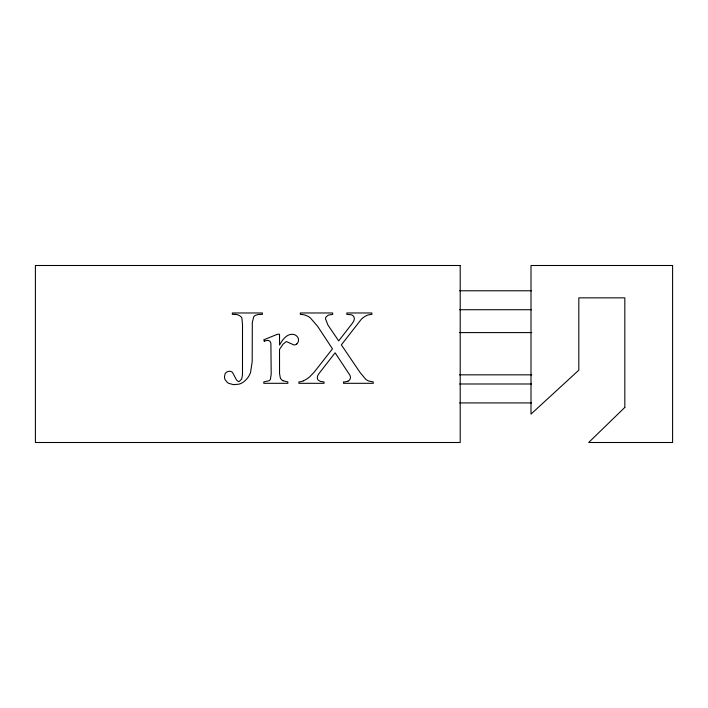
<?xml version="1.0" encoding="UTF-8"?>
<svg xmlns="http://www.w3.org/2000/svg" width="708" height="708" viewBox="0 0 708 708"><rect width="100%" height="100%" fill="white"/><g stroke="black" fill="none" stroke-linecap="round" stroke-linejoin="round"><path stroke-width="1.06" d="M296.749 343.973L296.918 343.822A5.177 5.177 0 0 0 298.502 340.052A5.16 5.16 0 0 0 297.617 337.15L297.059 336.45A7.195 7.195 0 0 0 296.625 336.008A6.425 6.425 0 0 0 293.563 334.433C286.882 333.229 282.386 339.99 279.527 345L279.527 334.256L277.456 334.256L263.792 339.813L264.27 341.203M347.947 381.267L345.23 381.833A24.276 24.276 0 0 1 343.513 381.922L343.513 383.311L373.24 383.311L373.24 381.922L369.01 381.09A11.372 11.372 0 0 1 365.585 379.125L359.93 372.293L341.353 344.849L361.354 319.228A17.744 17.744 0 0 1 361.965 318.653A19.249 19.249 0 0 1 367.054 315.326A14.673 14.673 0 0 1 371.85 314.432L371.85 312.971L346.823 312.971L346.823 314.361L351.38 314.777A3.31 3.31 0 0 1 351.717 314.892A4.292 4.292 0 0 1 353.664 316.538A3.628 3.628 0 0 1 354.283 318.45A5.637 5.637 0 0 1 353.858 320.733A5.213 5.213 0 0 1 353.655 321.184L353.053 322.211A37.71 37.71 0 0 1 352.336 323.299L338.69 340.902L327.972 325.096L325.503 318.83A3.434 3.434 0 0 1 325.981 317.096L328.22 315.149L332.654 314.361L332.654 312.971L300.316 312.971L300.316 314.361L302.794 314.591A16.399 16.399 0 0 1 308.838 316.812A13.868 13.868 0 0 1 310.334 317.883L317.485 326.158A102.793 102.793 0 0 1 319.715 329.468L332.459 348.867L314.281 372.045L309.493 377.019A26.249 26.249 0 0 1 303.413 380.807M459.66 290.776L531.434 290.776M459.66 309.723L531.434 309.723M234.888 314.361L232.33 314.361L232.33 312.971L262.411 312.971L262.411 314.361L258.287 314.458L255.314 315.405A6.053 6.053 0 0 0 253.738 316.715L252.305 322.441L252.198 361.629L250.535 372.514A19.833 19.833 0 0 1 245.676 380.116L243.623 381.913A14.169 14.169 0 0 1 238.835 384.187L233.525 384.656L228.684 383.338A8.531 8.531 0 0 1 227.188 382.276L225.144 379.683A6.593 6.593 0 0 1 224.471 377.125L225.064 373.824A3.885 3.885 0 0 1 225.728 372.886L226.153 372.514A5.46 5.46 0 0 1 229.613 371.266A4.39 4.39 0 0 1 232.516 372.426L236.41 379.807L237.897 381.276A2.142 2.142 0 0 0 239.437 381.346L241.72 379.001L242.49 374.7L242.508 324.777L241.915 318.264A3.974 3.974 0 0 0 240.87 316.618L239.64 315.68A9.399 9.399 0 0 0 234.888 314.343M459.554 332.592L531.779 332.592M459.554 374.833L531.779 374.833M459.66 383.984L531.434 383.984M459.66 402.923L531.434 402.923M282.908 380.745L287.855 381.922L287.855 383.311L263.792 383.311L263.792 381.922L269.146 380.718A4.08 4.08 0 0 0 270.438 379.223L271.191 374.178L270.89 343.61A6.806 6.806 0 0 0 270.642 342.645L270.288 341.867A2.841 2.841 0 0 0 269.739 341.168A3.133 3.133 0 0 0 267.642 340.442A9.31 9.31 0 0 0 264.288 341.238M296.749 343.973A3.876 3.876 0 0 1 293.802 344.893L286.687 341.663A2.159 2.159 0 0 0 286.059 341.76L283.032 344.194L279.527 349.371L279.545 373.559L280.288 377.753A5.938 5.938 0 0 0 280.607 378.417M282.943 380.692A7.434 7.434 0 0 1 280.563 378.453M347.902 381.178A3.991 3.991 0 0 0 350.451 377.762A7.142 7.142 0 0 0 349.947 375.275L335.123 352.805L319.326 373.116A43.268 43.268 0 0 0 318.742 373.974L317.954 375.258A4.478 4.478 0 0 0 317.759 375.683A5.46 5.46 0 0 0 317.352 377.753L317.352 377.966A3.54 3.54 0 0 0 318.264 380.178L320.441 381.435L324.043 381.922L324.043 383.311L298.873 383.311L298.873 381.922A14.93 14.93 0 0 0 303.422 380.833M624.828 407.41L588.675 442.5L672.6 442.5L672.6 265.5L531 265.5L531 414.1L578.817 370.16L578.817 297.856L624.828 297.856L624.828 407.41M460.2 265.5L35.4 265.5L35.4 442.5L460.2 442.5L460.2 265.5"/></g></svg>
